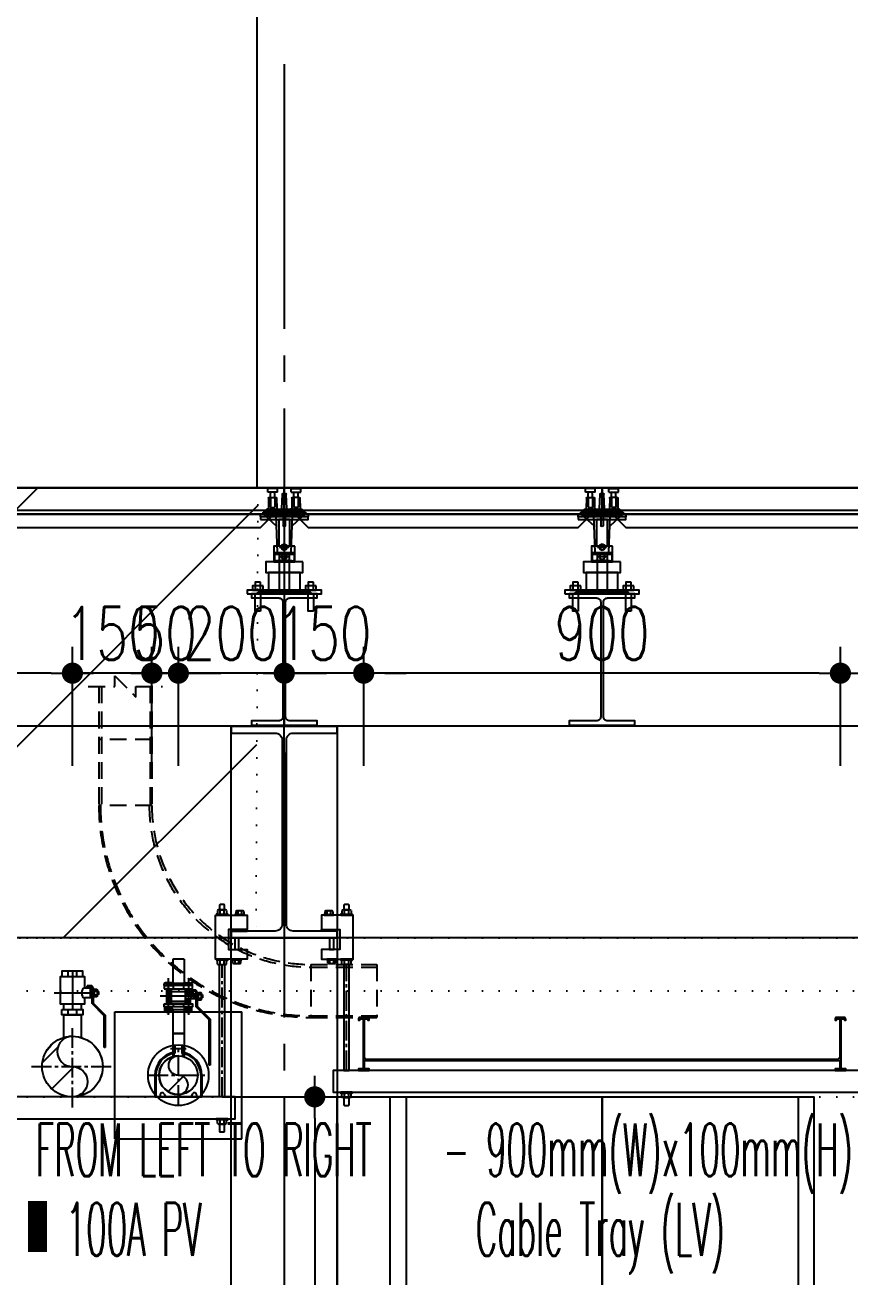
# Model space of a CAD drawing. Header units: millimetres. Extents: x -192235 to 515711, y 45168 to 947868.
# Drawn here: x 109711 to 111268, y 465210 to 467574 of the extents above; entities that cross this region are included whole.
import ezdxf
from ezdxf.enums import TextEntityAlignment as Align

# ---------------------------------------------------------------- set-up
doc = ezdxf.new("R2010")
doc.units = ezdxf.units.MM
doc.header["$LTSCALE"] = 1000
doc.header["$PDMODE"] = 1
for name, pattern in [('CENTER2', [1.125, 0.75, -0.125, 0.125, -0.125]), ('DOT2', [3.175, 0, -3.175]), ('HIDDEN2', [4.7625, 3.175, -1.5875]), ('TPH12-SEC-@20-1$0$CENTERK0', [0.65, 0.5, -0.05, 0.05, -0.05]), ('TPH12-SEC-@20-1$0$CENTERK5', [6.916, 6.667, -0.083, 0.083, -0.083])]:
    doc.linetypes.add(name, pattern=pattern)
for name, color, linetype in [('0-LEVEL LINE', 4, 'DOT2'), ('0-tool', 1, 'Continuous'), ('BG-CDA', 20, 'Continuous'), ('e-eq-PDP', 10, 'Continuous'), ('e-eq-SWB', 130, 'Continuous'), ('E-POWER-CABL', 80, 'Continuous'), ('Hook-up', 130, 'HIDDEN2'), ('M-DIM', 1, 'Continuous'), ('M-TXT', 3, 'Continuous'), ('MPPIPE', 100, 'Continuous'), ('SM-SEC-Cm$0$SUPPORT', 2, 'Continuous'), ('SUPPORT', 2, 'Continuous'), ('TPH12-SEC-@20-1$0$H-SIN', 252, 'TPH12-SEC-@20-1$0$CENTERK5'), ('TPH12-SEC-@20-1$0$SIAGE1', 252, 'Continuous'), ('TPH12-SEC-@20-1$0$STEEL-NEDA', 252, 'Continuous'), ('TPH12-SEC-@20-1$0$STEEL2', 252, 'Continuous'), ('TPH12-SEC-@20-1$0$STEEL3', 252, 'Continuous'), ('TPH12-SEC-@20-1$0$フリーアクセス', 252, 'Continuous'), ('YCD-Xfa-Sec-24$0$Raised Floor', 1, 'Continuous')]:
    doc.layers.add(name, color=color, linetype=linetype)
doc.styles.add('aa-txt', font='simplex.shx', dxfattribs={"width": 0.7, "bigfont": 'chineset.shx'})
doc.dimstyles.new('50-DIM', dxfattribs={"dimscale": 50, "dimtxt": 2, "dimasz": 0.8, "dimexe": 1, "dimexo": 1, "dimgap": 0.5, "dimtad": 1, "dimdec": 0, "dimdsep": 46, "dimtxsty": 'aa-txt', "dimblk": 'DOT', "dimcen": 5, "dimclrd": 256, "dimclre": 256, "dimclrt": 256, "dimadec": 0, "dimazin": 0, "dimtfac": 1, "dimtdec": 0, "dimtix": 1, "dimtmove": 2, "dimatfit": 3, "dimldrblk": 'DOT', "dimfxl": 1, "dimtolj": 1, "dimtzin": 0, "dimarcsym": 0})

# ---------------------------------------------------------------- blocks, each defined once
blk = doc.blocks.new('TPH12-SEC-@20-1$0$ペデスタルA')
at = {"layer": 'TPH12-SEC-@20-1$0$フリーアクセス'}
for p, q in [((-30, 0), (-31, -1)), ((-14, 0), (-30, 0)), ((-13, -1), (-14, 0)), ((0, -10), (0, 0)), ((13, -1), (14, 0)), ((14, 0), (30, 0)), ((30, 0), (31, -1)), ((-31, -8), (-31, -1)), ((-13, -1), (-31, -1)), ((-13, -8), (-31, -8)), ((-29.6, -19.9), (-30, -38.5)), ((-27.6, -18), (-16.4, -18)), ((-26, -10.5), (-25.6, -10)), ((-26, -18), (-26, -10.5)), ((-26, -18), (-26, -36)), ((-25.6, -10), (-25.6, -8.4)), ((-18.5, -10), (-18.5, -8.4)), ((-18, -10.5), (-18.5, -10)), ((-18, -18), (-18, -10.5)), ((-18, -18), (-18, -36)), ((-14.4, -19.9), (-14, -38.5)), ((-13, -8), (-13, -1)), ((-4.7, -39), (-3.6, -12.9)), ((4.7, -39), (3.6, -12.9)), ((13, -8), (13, -1)), ((13, -1), (31, -1)), ((13, -8), (31, -8)), ((14.4, -19.9), (14, -38.5)), ((27.6, -18), (16.4, -18)), ((18, -10.5), (18.4, -10)), ((18, -18), (18, -10.5)), ((18, -18), (18, -36)), ((18.4, -10), (18.4, -8.4)), ((25.6, -10), (25.6, -8.4)), ((26, -10.5), (25.6, -10)), ((26, -18), (26, -10.5)), ((26, -18), (26, -36)), ((29.6, -19.9), (30, -38.5)), ((31, -8), (31, -1)), ((-40, -46), (-40, -49)), ((40, -46), (-40, -46)), ((-40, -47), (40, -47)), ((35.5, -43), (-35.5, -43)), ((-35.5, -43), (-35.5, -45)), ((-35.5, -45), (-33.5, -45)), ((-33.5, -41), (-33.5, -45)), ((32.5, -40), (-32.5, -40)), ((32.5, -46), (-32.5, -46)), ((-26, -36), (-25.1, -36.9)), ((-25.1, -36.9), (-25.1, -40)), ((-25.1, -36.9), (-18.9, -36.9)), ((-24.1, -41), (-19.9, -41)), ((-18, -36), (-18.9, -36.9)), ((-18.9, -36.9), (-18.9, -40)), ((-15.3, -46), (-15.1, -44.2)), ((-15.3, -46), (-8.3, -46)), ((-9.4, -43.4), (-14.2, -43.4)), ((-8.3, -46), (-8.5, -44.2)), ((-1, -45), (-1, -43)), ((-1, -45), (1, -45)), ((1, -45), (1, -43)), ((18, -36), (18.9, -36.9)), ((25.1, -36.9), (18.9, -36.9)), ((18.9, -36.9), (18.9, -40)), ((24.1, -41), (19.9, -41)), ((26, -36), (25.1, -36.9)), ((25.1, -36.9), (25.1, -40)), ((33.5, -45), (33.5, -41)), ((35.5, -45), (33.5, -45)), ((35.5, -43), (35.5, -45)), ((40, -49), (40, -46)), ((38, -51), (-38, -51)), ((-37.7, -51.2), (-15.1, -71.7)), ((-13, -122), (-15.4, -52.9)), ((-2, -53), (-2, -71)), ((2, -53), (2, -71)), ((13, -122), (15.4, -52.9)), ((38, -51), (15.1, -71.7)), ((8.7, -112), (-8.6, -112)), ((-5, -109.1), (0, -106.3)), ((-5, -114.9), (-5, -109.1)), ((0, -117.8), (-5, -114.9)), ((0, -106.3), (5, -109.1)), ((5, -114.9), (0, -117.8)), ((5, -109.1), (5, -114.9)), ((-18.5, -122), (-18.5, -136.5)), ((18.5, -122), (-18.5, -122)), ((-15.9, -138), (-18.5, -136.5)), ((15.9, -138), (-15.9, -138)), ((-9.5, -122), (-9.5, -136.4)), ((-9.5, -138), (-9.5, -193.8)), ((-9, -130), (8.9, -130)), ((-5, -127.1), (0, -124.3)), ((-5, -132.9), (-5, -127.1)), ((0, -135.8), (-5, -132.9)), ((0, -124.3), (5, -127.1)), ((5, -132.9), (0, -135.8)), ((5, -127.1), (5, -132.9)), ((9.5, -122), (9.5, -136.4)), ((9.5, -138), (9.5, -193.8)), ((15.9, -138), (18.5, -136.5)), ((18.5, -122), (18.5, -136.5)), ((-50, -200), (-50, -196.8)), ((-50, -196.8), (50, -196.8)), ((50, -200), (-50, -200)), ((-12.5, -196.8), (-9.5, -193.8)), ((9.5, -193.8), (-9.5, -193.8)), ((12.5, -196.8), (9.5, -193.8)), ((50, -200), (50, -196.8))]:
    blk.add_line(p, q, dxfattribs=at)
for centre in [(0, -112), (0, -130)]:
    blk.add_circle(centre, 4.98, dxfattribs=at)
for centre, radius, start, end in [((-27.6, -20), 2, 90, 178.5), ((-26, -8.4), 0.4, 0, 90), ((-18.1, -8.4), 0.4, 90, 180), ((-16.4, -20), 2, 1.5, 90), ((-0.6, -13), 3, 90, 177.5), ((0.6, -13), 3, 2.5, 90), ((16.4, -20), 2, 90, 178.5), ((18.1, -8.4), 0.4, 0, 90), ((25.9, -8.4), 0.4, 90, 180), ((27.6, -20), 2, 1.5, 90), ((-32.5, -41), 1, 90, 180), ((-32.5, -45), 1, 180, 270), ((-31.5, -38.5), 1.5, 270, 358.5), ((-24.1, -40), 1, 180.5, 270), ((-19.9, -40), 1, 270, 359.5), ((-14.2, -44.3), 0.9, 90, 175), ((-12.5, -38.5), 1.5, 181.5, 270), ((-9.4, -44.3), 0.9, 5, 90), ((-5.7, -39), 1, 270, 357.5), ((5.7, -39), 1, 182.5, 270), ((12.5, -38.5), 1.5, 270, 358.5), ((19.9, -40), 1, 180.5, 270), ((24.1, -40), 1, 270, 359.5), ((31.5, -38.5), 1.5, 181.5, 270), ((32.5, -41), 1, 0, 90), ((32.5, -45), 1, 270, 0), ((-38, -49), 2, 180, 270), ((-38.4, -52), 1, 47.9554, 82.0191), ((-17.4, -53), 2, 2, 90), ((-4, -53), 2, 0, 90), ((4, -53), 2, 90, 180), ((17.4, -53), 2, 90, 178), ((38, -49), 2, 270, 0), ((-15.7, -72.4), 1, 2, 47.9554), ((0, -71), 2, 180, 270), ((0, -71), 2, 270, 0), ((15.7, -72.4), 1, 132.0446, 178), ((-14, -131), 7.03, 270, 309.8217), ((0, -109.5), 28.5, 250.5288, 289.4712), ((14, -131), 7.03, 230.1783, 270)]:
    blk.add_arc(centre, radius, start, end, dxfattribs=at)
blk = doc.blocks.new('TPH12-SEC-@20-1')
at = {"layer": 'DEFPOINTS', "linetype": 'TPH12-SEC-@20-1$0$CENTERK0'}
blk.add_line((110200, 467500), (110200, 462400), dxfattribs=at)
at = {"layer": 'TPH12-SEC-@20-1$0$H-SIN'}
blk.add_line((83854.8, 466700), (201769.6, 466700), dxfattribs=at)
at = {"layer": 'TPH12-SEC-@20-1$0$SIAGE1'}
blk.add_line((109000, 466700), (113800, 466700), dxfattribs=at)
at = {"layer": 'TPH12-SEC-@20-1$0$STEEL-NEDA'}
for points in [[(110262, 466500), (110138, 466500), (110138, 466492), (110189.5, 466492, -0.414214), (110197.5, 466484), (110197.5, 466268, -0.414214), (110189.5, 466260), (110138, 466260), (110138, 466252), (110262, 466252), (110262, 466260), (110210.5, 466260, -0.414214), (110202.5, 466268), (110202.5, 466484, -0.414214), (110210.5, 466492), (110262, 466492)], [(110862, 466500), (110738, 466500), (110738, 466492), (110789.5, 466492, -0.414214), (110797.5, 466484), (110797.5, 466268, -0.414214), (110789.5, 466260), (110738, 466260), (110738, 466252), (110862, 466252), (110862, 466260), (110810.5, 466260, -0.414214), (110802.5, 466268), (110802.5, 466484, -0.414214), (110810.5, 466492), (110862, 466492)]]:
    blk.add_lwpolyline(points, format="xyb", close=True, dxfattribs=at)
at = {"layer": 'TPH12-SEC-@20-1$0$STEEL2'}
blk.add_lwpolyline([(110300, 466250), (110100, 466250), (110100, 466237), (110183, 466237, -0.414214), (110196, 466224), (110196, 465876, -0.414214), (110183, 465863), (110100, 465863), (110100, 465850), (110300, 465850), (110300, 465863), (110217, 465863, -0.414214), (110204, 465876), (110204, 466224, -0.414214), (110217, 466237), (110300, 466237)], format="xyb", close=True, dxfattribs=at)
at = {"layer": 'TPH12-SEC-@20-1$0$STEEL3'}
for p, q in [((115000, 466250), (100550, 466250)), ((115000, 465850), (100700, 465850))]:
    blk.add_line(p, q, dxfattribs=at)
blk.add_lwpolyline([(110300, 463950), (110100, 463950), (110100, 466250), (110300, 466250)], close=True, dxfattribs=at)
at = {"layer": 'TPH12-SEC-@20-1$0$フリーアクセス'}
blk.add_line((109000, 466658), (113800, 466658), dxfattribs=at)
at = {"layer": 'TPH12-SEC-@20-1$0$フリーアクセス', "xscale": -1}
for p in [(110200, 466700), (110800, 466700)]:
    blk.add_blockref('TPH12-SEC-@20-1$0$ペデスタルA', p, dxfattribs=at)
blk = doc.blocks.new('SWB-L20-r')
at = {"layer": 'e-eq-SWB'}
for p, q in [((870, 1600), (870, 0)), ((900, 952.5), (920, 952.5)), ((900, 947.5), (920, 947.5)), ((920, 830), (920, 955)), ((930, 830), (930, 955))]:
    blk.add_line(p, q, dxfattribs=at)
blk.add_lwpolyline([(0, 1600), (900, 1600), (900, 0), (0, 0)], close=True, dxfattribs=at)
for centre, start, end in [((925, 955), 0, 180), ((925, 830), 180, 0)]:
    blk.add_arc(centre, 5, start, end, dxfattribs=at)
at = {"layer": 'e-eq-SWB', "style": 'aa-txt', "width": 0.55}
blk.add_text('SWB', height=200, dxfattribs=at).set_placement((450, 980), align=Align.CENTER)
blk = doc.blocks.new('DOT')
at = {"color": 0}
blk.add_line((-1, 0), (1, 0), dxfattribs=at)
at = {"color": 3, "const_width": 0.5}
blk.add_lwpolyline([(-0.25, 0, 1), (0.25, 0, 1)], format="xyb", close=True, dxfattribs=at)
blk = doc.blocks.new('*D225')
at = {"layer": 'DEFPOINTS', "color": 0, "transparency": 16777216}
for p in [(110032.5, 465550), (110032.5, 463950), (110257.5, 463950)]:
    blk.add_point(p, dxfattribs=at)
at = {"layer": 'M-DIM', "lineweight": -2, "transparency": 16777216}
for p, q in [((110082.5, 465550), (110307.5, 465550)), ((110257.5, 465510), (110257.5, 463990)), ((110082.5, 463950), (110307.5, 463950))]:
    blk.add_line(p, q, dxfattribs=at)
at = {"layer": 'M-DIM', "lineweight": -2, "transparency": 16777216, "xscale": 40, "yscale": 40, "zscale": 40}
for p, rotation in [((110257.5, 465550), 90), ((110257.5, 463950), 270)]:
    blk.add_blockref('DOT', p, dxfattribs=dict(at, rotation=rotation))
at = {"layer": 'M-DIM', "transparency": 16777216, "insert": (110182.5, 464750), "char_height": 100, "attachment_point": 5, "rotation": 90, "style": 'aa-txt'}
blk.add_mtext('\\A1;1600', dxfattribs=at)
blk = doc.blocks.new('_Dot')
at = {"color": 0, "linetype": 'ByBlock', "lineweight": -2}
blk.add_line((-0.5, 0), (-1, 0), dxfattribs=at)
at = {"color": 0, "linetype": 'ByBlock', "const_width": 0.5}
blk.add_lwpolyline([(-0.25, 0, 1), (0.25, 0, 1)], format="xyb", close=True, dxfattribs=at)
blk = doc.blocks.new('BG-65A')
for p, q in [((-0.66, 9.7), (-0.85, 9.7)), ((-0.85, 9.7), (-0.85, 8.42)), ((-0.66, 9.7), (-0.66, 8.26)), ((0.85, 9.7), (0.66, 9.7)), ((0.66, 9.7), (0.66, 8.26)), ((0.85, 9.7), (0.85, 8.42)), ((1.5, 9.06), (-1.5, 9.06)), ((-4.42, 4.09), (-4.42, 0)), ((-4.23, 4.09), (-4.23, 0)), ((4.23, 4.09), (4.23, 0)), ((4.42, 4.09), (4.42, 0)), ((-4.42, 0), (4.42, 0)), ((-3.44, 0.38), (-3.44, 0)), ((-2.68, 0.55), (-2.33, 0)), ((2.68, 0.55), (2.33, 0)), ((3.44, 0.38), (3.44, 0))]:
    blk.add_line(p, q)
blk.add_circle((0, 4.09), 3.65)
for centre, radius, start, end in [((0, 4.09), 4.42, 101.1352, 180), ((0, 4.09), 4.23, 99.0153, 180), ((-1.07, 7.87), 0.294, 299.8049, 104.8049), ((0, 4.09), 4.23, 0, 80.9847), ((1.07, 7.87), 0.294, 75.1951, 240.1951), ((0, 4.09), 4.42, 0, 78.8648), ((-3.04, 0.38), 0.395, 24.671, 180), ((3.04, 0.38), 0.395, 0, 155.329)]:
    blk.add_arc(centre, radius, start, end)
blk = doc.blocks.new('*D217')
at = {"layer": 'DEFPOINTS', "color": 0, "transparency": 16777216}
for p in [(109400, 466350), (109400, 466125), (109800, 466125)]:
    blk.add_point(p, dxfattribs=at)
at = {"layer": 'M-DIM', "lineweight": -2, "transparency": 16777216}
for p, q in [((109400, 466175), (109400, 466400)), ((109800, 466175), (109800, 466400)), ((109760, 466350), (109440, 466350))]:
    blk.add_line(p, q, dxfattribs=at)
at = {"layer": 'M-DIM', "lineweight": -2, "transparency": 16777216, "xscale": 40, "yscale": 40, "zscale": 40, "rotation": 180}
blk.add_blockref('DOT', (109400, 466350), dxfattribs=at)
at = {"layer": 'M-DIM', "lineweight": -2, "transparency": 16777216, "xscale": 40, "yscale": 40, "zscale": 40}
blk.add_blockref('DOT', (109800, 466350), dxfattribs=at)
at = {"layer": 'M-DIM', "transparency": 16777216, "insert": (109600, 466425), "char_height": 100, "attachment_point": 5, "style": 'aa-txt'}
blk.add_mtext('\\A1;400', dxfattribs=at)
blk = doc.blocks.new('KuzeTee-Side-65Ax15A')
for p, q in [((-10.7, 79), (10.7, 79)), ((-10.7, 79), (-10.7, 34.9)), ((10.7, 79), (10.7, 34.9))]:
    blk.add_line(p, q)
blk.add_circle((0, 0), 36.5)
blk = doc.blocks.new('S-4500-100A')
for p, q in [((-120, 120), (120, 120)), ((-120, -120), (-120, 120)), ((120, -120), (120, 120)), ((-120, -120), (120, -120))]:
    blk.add_line(p, q)
blk.add_circle((0, 0), 57.2)
blk = doc.blocks.new('SS-BV-15A-f')
for p, q in [((-5.11, 3.55), (-2.66, 6)), ((-2.57, 5.8), (-5.02, 3.35)), ((-2.66, 6), (5.99, 6)), ((5.99, 5.8), (-2.57, 5.8)), ((5.99, 6), (5.99, 5.8)), ((-9.01, 2.64), (-9.01, 1.14)), ((-8.16, 3.15), (-8.16, 2.45)), ((-7.96, 2.45), (-8.16, 2.45)), ((-7.96, 3.15), (-7.96, 2.85)), ((-7.96, 2.61), (-7.96, 2.45)), ((-7.76, 3.55), (-5.11, 3.55)), ((-5.02, 3.35), (-7.76, 3.35)), ((-6.61, 3.05), (-7.41, 3.05)), ((-6.61, 2.85), (-7.41, 2.85)), ((-6.61, 2.45), (-7.41, 2.45)), ((-14.02, 1.07), (-9.51, 1.07)), ((-14.02, 1.07), (-14.02, -1.07)), ((-9.51, 1.07), (-9.3, 1.15)), ((-9.51, -1.07), (-9.51, 1.07)), ((-9.01, 1), (-8.41, 1)), ((-7.91, -1.3), (-7.91, 1.3)), ((-6.11, -1.3), (-6.11, 1.3)), ((-5.61, 1), (-5.01, 1)), ((-4.51, 1.07), (-4.97, 1.25)), ((-4.51, 1.07), (0, 1.07)), ((-4.51, -1.07), (-4.51, 1.07)), ((0, 1.07), (0, -1.07)), ((-14.02, -1.07), (-9.51, -1.07)), ((-9.51, -1.07), (-9.3, -1.15)), ((-9.01, -1), (-8.41, -1)), ((-9.01, -2.65), (-9.01, -1.15)), ((-5.61, -1), (-5.01, -1)), ((-4.51, -1.07), (-4.97, -1.25)), ((-4.51, -1.07), (0, -1.07))]:
    blk.add_line(p, q)
at = {"color": 0}
for p, q in [((-9.54, 1.34), (-9.54, 2.46)), ((-9.01, 2.65), (-9.44, 2.65)), ((-7.66, 4.29), (-7.66, 3.81)), ((-7.66, 3.71), (-6.36, 3.71)), ((-7.66, 3.71), (-7.66, 3.55)), ((-6.36, 3.55), (-7.66, 3.55)), ((-6.52, 4.39), (-7.5, 4.39)), ((-7.5, 3.71), (-6.52, 3.71)), ((-7.34, 3.81), (-7.34, 4.29)), ((-7.3, 4.57), (-7.33, 4.54)), ((-7.33, 4.39), (-7.33, 4.54)), ((-6.69, 4.54), (-7.33, 4.54)), ((-7.3, 4.57), (-6.72, 4.57)), ((-6.72, 4.57), (-6.69, 4.54)), ((-6.69, 4.39), (-6.69, 4.54)), ((-6.68, 3.81), (-6.68, 4.29)), ((-6.36, 3.81), (-6.36, 4.29)), ((-6.36, 3.71), (-6.36, 3.55)), ((-5.01, 1.25), (-5.01, 2.55)), ((-4.85, 2.55), (-5.01, 2.55)), ((-4.85, 2.55), (-4.85, 1.25)), ((-4.85, 2.39), (-4.85, 1.41)), ((-4.27, 2.55), (-4.75, 2.55)), ((-4.17, 1.41), (-4.17, 2.39)), ((-9.44, 2.27), (-9.01, 2.27)), ((-9.44, 1.52), (-9.01, 1.52)), ((-9.44, 1.15), (-9.01, 1.15)), ((-4.85, 1.25), (-5.01, 1.25)), ((-4.75, 2.23), (-4.27, 2.23)), ((-4.75, 1.57), (-4.27, 1.57)), ((-4.75, 1.25), (-4.27, 1.25)), ((-4.17, 2.22), (-4.02, 2.22)), ((-4.17, 1.58), (-4.02, 1.58)), ((-3.99, 2.19), (-4.02, 2.22)), ((-4.02, 1.58), (-4.02, 2.22)), ((-3.99, 1.61), (-4.02, 1.58)), ((-3.99, 2.19), (-3.99, 1.61)), ((-9.54, -1.34), (-9.54, -2.46)), ((-9.44, -1.15), (-9.01, -1.15)), ((-9.44, -1.52), (-9.01, -1.52)), ((-9.44, -2.27), (-9.01, -2.27)), ((-5.01, -1.25), (-5.01, -2.55)), ((-4.85, -1.25), (-5.01, -1.25)), ((-4.85, -2.55), (-4.85, -1.25)), ((-4.85, -2.39), (-4.85, -1.41)), ((-4.75, -1.25), (-4.27, -1.25)), ((-4.75, -1.57), (-4.27, -1.57)), ((-4.75, -2.23), (-4.27, -2.23)), ((-4.17, -1.41), (-4.17, -2.39)), ((-4.17, -1.58), (-4.02, -1.58)), ((-4.17, -2.22), (-4.02, -2.22)), ((-3.99, -1.61), (-4.02, -1.58)), ((-4.02, -2.22), (-4.02, -1.58)), ((-3.99, -2.19), (-4.02, -2.22)), ((-3.99, -1.61), (-3.99, -2.19)), ((-9.01, -2.65), (-9.44, -2.65)), ((-4.85, -2.55), (-5.01, -2.55)), ((-4.27, -2.55), (-4.75, -2.55))]:
    blk.add_line(p, q, dxfattribs=at)
for points in [[(-8.41, -2.65), (-8.41, 2.65), (-9.01, 2.65), (-9.01, -2.65)], [(-5.61, -2.65), (-5.61, 2.65), (-5.01, 2.65), (-5.01, -2.65)], [(-8.41, 1.3), (-5.61, 1.3), (-5.61, -1.3), (-8.41, -1.3)], [(-5.61, -2.22), (-5.61, -1.58), (-8.41, -1.58), (-8.41, -2.22)]]:
    blk.add_lwpolyline(points, close=True)
for points in [[(-7.41, 2.85), (-8.11, 2.85), (-8.11, 2.65), (-7.41, 2.45)], [(-7.41, 3.35), (-7.41, 1.38), (-6.61, 1.38), (-6.61, 3.35)], [(-7.41, 1.58), (-8.41, 1.58), (-8.41, 2.22), (-7.41, 2.22)], [(-6.61, 2.22), (-5.61, 2.22), (-5.61, 1.58), (-6.61, 1.58)]]:
    blk.add_lwpolyline(points)
for centre, radius, start, end in [((-9.31, 2.46), 0.226, 123.855, 236.145), ((-7.5, 4.21), 0.182, 26.7762, 153.2238), ((-7.5, 3.89), 0.182, 206.7762, 333.2238), ((-7.01, 3.81), 0.578, 55.7945, 124.2055), ((-7.01, 4.29), 0.578, 235.7945, 304.2055), ((-6.52, 4.21), 0.182, 26.7762, 153.2238), ((-6.52, 3.89), 0.182, 206.7762, 333.2238), ((-4.67, 2.39), 0.182, 116.7762, 243.2238), ((-4.35, 2.39), 0.182, 296.7762, 63.2238), ((-8.79, 1.9), 0.753, 150.1372, 209.8628), ((-9.31, 1.34), 0.226, 123.855, 236.145), ((-4.27, 1.9), 0.578, 145.7945, 214.2055), ((-4.67, 1.41), 0.182, 116.7762, 243.2238), ((-4.75, 1.9), 0.578, 325.7945, 34.2055), ((-4.35, 1.41), 0.182, 296.7762, 63.2238), ((-9.31, -1.34), 0.226, 123.855, 236.145), ((-8.79, -1.9), 0.753, 150.1372, 209.8628), ((-9.31, -2.46), 0.226, 123.855, 236.145), ((-4.67, -1.41), 0.182, 116.7762, 243.2238), ((-4.27, -1.9), 0.578, 145.7945, 214.2055), ((-4.67, -2.39), 0.182, 116.7762, 243.2238), ((-4.35, -1.41), 0.182, 296.7762, 63.2238), ((-4.75, -1.9), 0.578, 325.7945, 34.2055), ((-4.35, -2.39), 0.182, 296.7762, 63.2238)]:
    blk.add_arc(centre, radius, start, end, dxfattribs=at)
for radius in [0.4, 0.2]:
    blk.add_arc((-7.76, 3.15), radius, 90, 180)
at = {"layer": 'MPPIPE', "color": 1, "linetype": 'CENTER2', "ltscale": 0.01}
for p, q in [((-7.01, 3.45), (-7.01, -3.45)), ((-10.41, 1.9), (-3.51, 1.9)), ((-10.41, -1.9), (-3.51, -1.9))]:
    blk.add_line(p, q, dxfattribs=at)
blk = doc.blocks.new('KuzeTee-Side-100Ax25A')
for p, q in [((-16.7, 98), (16.7, 98)), ((-16.7, 98), (-16.7, 54.7)), ((16.7, 98), (16.7, 54.7))]:
    blk.add_line(p, q)
blk.add_circle((0, 0), 57.2)
blk = doc.blocks.new('BV-25A-f')
at = {"color": 0}
for p, q in [((-3.61, 4.74), (-4.59, 4.74)), ((-4.39, 4.92), (-4.42, 4.89)), ((-4.42, 4.74), (-4.42, 4.89)), ((-3.78, 4.89), (-4.42, 4.89)), ((-4.39, 4.92), (-3.81, 4.92)), ((-3.81, 4.92), (-3.78, 4.89)), ((-3.78, 4.74), (-3.78, 4.89)), ((-4.75, 4.64), (-4.75, 4.16)), ((-4.75, 4.06), (-3.45, 4.06)), ((-4.75, 4.06), (-4.75, 3.9)), ((-3.45, 3.9), (-4.75, 3.9)), ((-4.59, 4.06), (-3.61, 4.06)), ((-4.43, 4.16), (-4.43, 4.64)), ((-3.77, 4.16), (-3.77, 4.64)), ((-3.45, 4.16), (-3.45, 4.64)), ((-3.45, 4.06), (-3.45, 3.9))]:
    blk.add_line(p, q, dxfattribs=at)
for p, q in [((-2.2, 3.9), (0.1, 6.2)), ((0.19, 6), (-2.11, 3.7)), ((0.1, 6.2), (6.2, 6.2)), ((6.2, 6), (0.19, 6)), ((6.2, 6.2), (6.2, 6)), ((-5.45, 3.5), (-5.45, 2.8)), ((-5.25, 2.8), (-5.45, 2.8)), ((-5, 3.2), (-5.4, 3.2)), ((-5.4, 3), (-5.4, 3.2)), ((-5, 2.8), (-5.4, 3)), ((-5.25, 3.5), (-5.25, 2.8)), ((-5.05, 3.9), (-2.2, 3.9)), ((-2.11, 3.7), (-5.05, 3.7)), ((-3.2, 3.55), (-5, 3.55)), ((-5, 3.55), (-5, 2.25)), ((-3.2, 3.4), (-5, 3.4)), ((-4.5, 3.7), (-4.5, 3.55)), ((-3.7, 3.7), (-3.7, 3.55)), ((-3.2, 3.55), (-3.2, 2.25)), ((-7.2, 0.82), (-8.2, 0.82)), ((-2, 1.67), (-1, 1.67)), ((0, 0.82), (-1, 0.82)), ((-7.2, -0.82), (-8.2, -0.82)), ((-2, -1.67), (-1, -1.67)), ((0, -0.82), (-1, -0.82))]:
    blk.add_line(p, q)
for points in [[(-7.2, -1.97), (-7.2, 1.97), (-8.2, 1.97), (-8.2, -1.97)], [(-1, -1.97), (-1, 1.97), (0, 1.97), (0, -1.97)]]:
    blk.add_lwpolyline(points, close=True)
blk.add_lwpolyline([(-3.2, 2.25), (-2, 2.25), (-2, -2.25), (-7.2, -2.25), (-7.2, 2.25), (-5, 2.25)])
for centre, radius, start, end in [((-4.59, 4.56), 0.182, 26.7762, 153.2238), ((-4.1, 4.16), 0.578, 55.7945, 124.2055), ((-3.61, 4.56), 0.182, 26.7762, 153.2238), ((-4.59, 4.24), 0.182, 206.7762, 333.2238), ((-4.1, 4.64), 0.578, 235.7945, 304.2055), ((-3.61, 4.24), 0.182, 206.7762, 333.2238)]:
    blk.add_arc(centre, radius, start, end, dxfattribs=at)
for radius in [0.4, 0.2]:
    blk.add_arc((-5.05, 3.5), radius, 90, 180)
blk.add_ellipse((-4.1, 2.25), major_axis=(0.9, 0), ratio=0.575, start_param=3.141593, end_param=6.283185)
at = {"layer": 'MPPIPE', "color": 1, "linetype": 'CENTER2', "ltscale": 0.01}
for p, q in [((-4.1, -3.42), (-4.1, 3.42)), ((-8.2, 0), (-1, 0))]:
    blk.add_line(p, q, dxfattribs=at)
blk = doc.blocks.new('*D218')
at = {"layer": 'DEFPOINTS', "color": 0, "transparency": 16777216}
for p in [(109800, 466350), (109800, 466125), (109950, 466125)]:
    blk.add_point(p, dxfattribs=at)
at = {"layer": 'M-DIM', "lineweight": -2, "transparency": 16777216}
for p, q in [((109800, 466175), (109800, 466400)), ((109950, 466175), (109950, 466400)), ((109760, 466350), (109720, 466350)), ((109950, 466350), (109800, 466350)), ((109990, 466350), (110030, 466350))]:
    blk.add_line(p, q, dxfattribs=at)
at = {"layer": 'M-DIM', "lineweight": -2, "transparency": 16777216, "xscale": 40, "yscale": 40, "zscale": 40}
blk.add_blockref('DOT', (109800, 466350), dxfattribs=at)
at = {"layer": 'M-DIM', "lineweight": -2, "transparency": 16777216, "xscale": 40, "yscale": 40, "zscale": 40, "rotation": 180}
blk.add_blockref('DOT', (109950, 466350), dxfattribs=at)
at = {"layer": 'M-DIM', "transparency": 16777216, "insert": (109875, 466425), "char_height": 100, "attachment_point": 5, "style": 'aa-txt'}
blk.add_mtext('\\A1;150', dxfattribs=at)
blk = doc.blocks.new('Nut-M10')
for p, q in [((-10.9, 1.5), (-10.9, 0.5)), ((-8.7, 2.8), (-10.6, 2)), ((-10.4, 2), (10.4, 2)), ((-10.4, 0), (10.4, 0)), ((-8.7, 9.2), (-8.7, 2.8)), ((6.5, 10), (-6.5, 10)), ((-4.3, 9.2), (-4.3, 2.8)), ((4.3, 2.8), (4.3, 9.2)), ((8.7, 9.2), (8.7, 2.8)), ((8.7, 2.8), (10.6, 2)), ((10.9, 1.5), (10.9, 0.5))]:
    blk.add_line(p, q)
for centre, radius, start, end in [((-10.4, 1.5), 0.5, 90, 180), ((-10.4, 0.5), 0.5, 180, 270), ((-6.5, 6.7), 3.33, 49.441, 130.559), ((-6.5, 5.3), 3.33, 229.441, 310.559), ((0, -2.1), 12.1, 69.065, 110.935), ((0, 14.1), 12.1, 249.065, 290.935), ((6.5, 6.7), 3.33, 49.441, 130.559), ((6.5, 5.3), 3.33, 229.441, 310.559), ((10.4, 1.5), 0.5, 0, 90), ((10.4, 0.5), 0.5, 270, 0)]:
    blk.add_arc(centre, radius, start, end)
blk = doc.blocks.new('Nut-M8')
for p, q in [((-8.9, 1.2), (-8.9, 0.4)), ((-7.5, 2.2), (-8.7, 1.5)), ((-8.5, 1.6), (8.6, 1.6)), ((-8.5, 0), (8.6, 0)), ((-7.5, 7.3), (-7.5, 2.2)), ((5.6, 8), (-5.6, 8)), ((-3.8, 7.3), (-3.8, 2.2)), ((3.8, 2.2), (3.8, 7.3)), ((7.5, 7.3), (7.5, 2.2)), ((7.5, 2.2), (8.7, 1.5)), ((9, 1.2), (9, 0.4))]:
    blk.add_line(p, q)
for centre, radius, start, end in [((-8.5, 1.2), 0.4, 90, 180), ((-8.5, 0.4), 0.4, 180, 270), ((-5.6, 5), 3.03, 51.7868, 128.2132), ((-5.6, 4.6), 3.03, 231.7868, 308.2132), ((0, -3.2), 11.2, 70.3471, 109.6529), ((0, 12.8), 11.2, 250.3471, 289.6529), ((5.6, 5), 3.03, 51.7868, 128.2132), ((5.6, 4.6), 3.03, 231.7868, 308.2132), ((8.6, 1.2), 0.4, 0, 90), ((8.6, 0.4), 0.4, 270, 0)]:
    blk.add_arc(centre, radius, start, end)
blk = doc.blocks.new('HG-S-r')
blk.add_lwpolyline([(0.87, 5), (0.77, 4.9), (0.77, 4), (1.73, 4), (1.73, 4.9), (1.63, 5)], close=True)
blk.add_lwpolyline([(-0.5, 0.3), (0, 0.3), (0, -3.5), (-3.5, -3.5), (-3.5, -5.3), (2.5, -5.3), (2.5, 3), (-3.5, 3), (-3.5, 0.3), (-0.5, 0.3), (-0.5, 0), (-3.5, 0), (-3.5, 0.3)])
at = {"xscale": 0.1, "yscale": 0.1, "zscale": 0.1}
for name, p in [('Nut-M8', (-2.1, 3)), ('Nut-M10', (1.25, 3))]:
    blk.add_blockref(name, p, dxfattribs=at)
at = {"xscale": 0.1, "yscale": 0.1, "zscale": 0.1, "rotation": 180}
for name, p in [('Nut-M8', (-1.55, -5.3)), ('Nut-M10', (1.25, -5.3))]:
    blk.add_blockref(name, p, dxfattribs=at)
blk = doc.blocks.new('*D219')
at = {"layer": 'DEFPOINTS', "color": 0, "transparency": 16777216}
for p in [(110000, 466350), (110000, 466125), (110200, 466125)]:
    blk.add_point(p, dxfattribs=at)
at = {"layer": 'M-DIM', "lineweight": -2, "transparency": 16777216}
for p, q in [((110000, 466175), (110000, 466400)), ((110200, 466175), (110200, 466400)), ((109960, 466350), (109920, 466350)), ((110200, 466350), (110000, 466350)), ((110240, 466350), (110280, 466350))]:
    blk.add_line(p, q, dxfattribs=at)
at = {"layer": 'M-DIM', "lineweight": -2, "transparency": 16777216, "xscale": 40, "yscale": 40, "zscale": 40}
blk.add_blockref('DOT', (110000, 466350), dxfattribs=at)
at = {"layer": 'M-DIM', "lineweight": -2, "transparency": 16777216, "xscale": 40, "yscale": 40, "zscale": 40, "rotation": 180}
blk.add_blockref('DOT', (110200, 466350), dxfattribs=at)
at = {"layer": 'M-DIM', "transparency": 16777216, "insert": (110100, 466425), "char_height": 100, "attachment_point": 5, "style": 'aa-txt'}
blk.add_mtext('\\A1;200', dxfattribs=at)
blk = doc.blocks.new('HG-S-l')
blk.add_lwpolyline([(-1.63, 5), (-1.73, 4.9), (-1.73, 4), (-0.77, 4), (-0.77, 4.9), (-0.87, 5)], close=True)
blk.add_lwpolyline([(0.5, 0.3), (0, 0.3), (0, -3.5), (3.5, -3.5), (3.5, -5.3), (-2.5, -5.3), (-2.5, 3), (3.5, 3), (3.5, 0.3), (0.5, 0.3), (0.5, 0), (3.5, 0), (3.5, 0.3)])
at = {"xscale": 0.1, "yscale": 0.1, "zscale": 0.1}
for name, p in [('Nut-M10', (-1.25, 3)), ('Nut-M8', (2.1, 3))]:
    blk.add_blockref(name, p, dxfattribs=at)
at = {"xscale": 0.1, "yscale": 0.1, "zscale": 0.1, "rotation": 180}
for name, p in [('Nut-M10', (-1.25, -5.3)), ('Nut-M8', (1.55, -5.3))]:
    blk.add_blockref(name, p, dxfattribs=at)
blk = doc.blocks.new('*D238')
at = {"layer": 'DEFPOINTS', "color": 0, "transparency": 16777216}
for p in [(110350, 466350), (110350, 466125), (111250, 466125)]:
    blk.add_point(p, dxfattribs=at)
at = {"layer": 'M-DIM', "lineweight": -2, "transparency": 16777216}
for p, q in [((110350, 466175), (110350, 466400)), ((111250, 466175), (111250, 466400)), ((111210, 466350), (110390, 466350))]:
    blk.add_line(p, q, dxfattribs=at)
at = {"layer": 'M-DIM', "lineweight": -2, "transparency": 16777216, "xscale": 40, "yscale": 40, "zscale": 40, "rotation": 180}
blk.add_blockref('DOT', (110350, 466350), dxfattribs=at)
at = {"layer": 'M-DIM', "lineweight": -2, "transparency": 16777216, "xscale": 40, "yscale": 40, "zscale": 40}
blk.add_blockref('DOT', (111250, 466350), dxfattribs=at)
at = {"layer": 'M-DIM', "transparency": 16777216, "insert": (110800, 466425), "char_height": 100, "attachment_point": 5, "style": 'aa-txt'}
blk.add_mtext('\\A1;900', dxfattribs=at)
blk = doc.blocks.new('*D240')
at = {"layer": 'DEFPOINTS', "color": 0, "transparency": 16777216}
for p in [(110200, 466350), (110200, 466125), (110350, 466125)]:
    blk.add_point(p, dxfattribs=at)
at = {"layer": 'M-DIM', "lineweight": -2, "transparency": 16777216}
for p, q in [((110200, 466175), (110200, 466400)), ((110350, 466175), (110350, 466400)), ((110160, 466350), (110120, 466350)), ((110350, 466350), (110200, 466350)), ((110390, 466350), (110430, 466350))]:
    blk.add_line(p, q, dxfattribs=at)
at = {"layer": 'M-DIM', "lineweight": -2, "transparency": 16777216, "xscale": 40, "yscale": 40, "zscale": 40}
blk.add_blockref('DOT', (110200, 466350), dxfattribs=at)
at = {"layer": 'M-DIM', "lineweight": -2, "transparency": 16777216, "xscale": 40, "yscale": 40, "zscale": 40, "rotation": 180}
blk.add_blockref('DOT', (110350, 466350), dxfattribs=at)
at = {"layer": 'M-DIM', "transparency": 16777216, "insert": (110275, 466425), "char_height": 100, "attachment_point": 5, "style": 'aa-txt'}
blk.add_mtext('\\A1;150', dxfattribs=at)
blk = doc.blocks.new('*D241')
at = {"layer": 'DEFPOINTS', "color": 0, "transparency": 16777216}
for p in [(109950, 466350), (109950, 466125), (110000, 466125)]:
    blk.add_point(p, dxfattribs=at)
at = {"layer": 'M-DIM', "lineweight": -2, "transparency": 16777216}
for p, q in [((109950, 466175), (109950, 466400)), ((110000, 466175), (110000, 466400)), ((109910, 466350), (109870, 466350)), ((110000, 466350), (109950, 466350)), ((110040, 466350), (110080, 466350))]:
    blk.add_line(p, q, dxfattribs=at)
at = {"layer": 'M-DIM', "lineweight": -2, "transparency": 16777216, "xscale": 40, "yscale": 40, "zscale": 40}
blk.add_blockref('DOT', (109950, 466350), dxfattribs=at)
at = {"layer": 'M-DIM', "lineweight": -2, "transparency": 16777216, "xscale": 40, "yscale": 40, "zscale": 40, "rotation": 180}
blk.add_blockref('DOT', (110000, 466350), dxfattribs=at)
at = {"layer": 'M-DIM', "transparency": 16777216, "insert": (109975, 466425), "char_height": 100, "attachment_point": 5, "style": 'aa-txt'}
blk.add_mtext('\\A1;50', dxfattribs=at)
blk = doc.blocks.new('PDP-L20-l')
at = {"layer": 'e-eq-PDP'}
for p, q in [((30, 1600), (30, 0)), ((-30, 830), (-30, 955)), ((-20, 830), (-20, 955)), ((0, 952.5), (-20, 952.5)), ((0, 947.5), (-20, 947.5))]:
    blk.add_line(p, q, dxfattribs=at)
blk.add_lwpolyline([(0, 1600), (400, 1600), (400, 0), (0, 0)], close=True, dxfattribs=at)
for centre, start, end in [((-25, 955), 0, 180), ((-25, 830), 180, 0)]:
    blk.add_arc(centre, 5, start, end, dxfattribs=at)
at = {"layer": 'e-eq-PDP', "style": 'aa-txt', "width": 0.55}
blk.add_text('PDP', height=200, dxfattribs=at).set_placement((200, 700), align=Align.CENTER)
blk = doc.blocks.new('PDP-L20-r')
at = {"layer": 'e-eq-PDP'}
for p, q in [((370, 1600), (370, 0)), ((400, 952.5), (420, 952.5)), ((400, 947.5), (420, 947.5)), ((420, 830), (420, 955)), ((430, 830), (430, 955))]:
    blk.add_line(p, q, dxfattribs=at)
blk.add_lwpolyline([(0, 1600), (400, 1600), (400, 0), (0, 0)], close=True, dxfattribs=at)
for centre, start, end in [((425, 955), 0, 180), ((425, 830), 180, 0)]:
    blk.add_arc(centre, 5, start, end, dxfattribs=at)
at = {"layer": 'e-eq-PDP', "style": 'aa-txt', "width": 0.55}
blk.add_text('PDP', height=200, dxfattribs=at).set_placement((200, 700), align=Align.CENTER)
blk = doc.blocks.new('YCD-Xfa-Sec-24')
at = {"layer": 'YCD-Xfa-Sec-24$0$Raised Floor'}
for points in [[(598600, 396700), (599200, 396700), (599200, 396650), (598600, 396650)], [(599200, 396700), (599800, 396700), (599800, 396650), (599200, 396650)], [(599800, 396700), (600400, 396700), (600400, 396650), (599800, 396650)], [(599155, 396625), (598645, 396625), (598620, 396650), (599180, 396650)], [(599245, 396650), (599155, 396650), (599155, 396645), (599245, 396645)], [(599245, 396640), (599155, 396640), (599155, 396645), (599245, 396645)], [(599189.5, 396640), (599210.5, 396640), (599210.5, 396590), (599189.5, 396590)], [(599755, 396625), (599245, 396625), (599220, 396650), (599780, 396650)], [(599845, 396650), (599755, 396650), (599755, 396645), (599845, 396645)], [(599845, 396640), (599755, 396640), (599755, 396645), (599845, 396645)], [(599789.5, 396640), (599810.5, 396640), (599810.5, 396590), (599789.5, 396590)], [(600355, 396625), (599845, 396625), (599820, 396650), (600380, 396650)], [(599180, 396590), (599220, 396590), (599220, 396575), (599180, 396575)], [(599180, 396575), (599220, 396575), (599220, 396560), (599180, 396560)], [(599780, 396590), (599820, 396590), (599820, 396575), (599780, 396575)], [(599780, 396575), (599820, 396575), (599820, 396560), (599780, 396560)], [(599165, 396560), (599235, 396560), (599235, 396540), (599165, 396540)], [(599765, 396560), (599835, 396560), (599835, 396540), (599765, 396540)], [(599145, 396522), (599155, 396522), (599155, 396507), (599145, 396507)], [(599170, 396540), (599230, 396540), (599230, 396507), (599170, 396507)], [(599245, 396522), (599255, 396522), (599255, 396507), (599245, 396507)], [(599745, 396522), (599755, 396522), (599755, 396507), (599745, 396507)], [(599770, 396540), (599830, 396540), (599830, 396507), (599770, 396507)], [(599845, 396522), (599855, 396522), (599855, 396507), (599845, 396507)], [(599270, 396500), (599130, 396500), (599130, 396507), (599270, 396507)], [(599140, 396515), (599160, 396515), (599160, 396507), (599140, 396507)], [(599145, 396467), (599155, 396467), (599155, 396500), (599145, 396500)], [(599240, 396515), (599260, 396515), (599260, 396507), (599240, 396507)], [(599245, 396467), (599255, 396467), (599255, 396500), (599245, 396500)], [(599870, 396500), (599730, 396500), (599730, 396507), (599870, 396507)], [(599740, 396515), (599760, 396515), (599760, 396507), (599740, 396507)], [(599745, 396467), (599755, 396467), (599755, 396500), (599745, 396500)], [(599840, 396515), (599860, 396515), (599860, 396507), (599840, 396507)], [(599845, 396467), (599855, 396467), (599855, 396500), (599845, 396500)]]:
    blk.add_lwpolyline(points, close=True, dxfattribs=at)

msp = doc.modelspace()

# ---------------------------------------------------------------- block references
msp.add_blockref('TPH12-SEC-@20-1', (0, 0))

# ---------------------------------------------------------------- next in the draw order: hatches: boundary and pattern name
at = {"layer": '0-LEVEL LINE', "ltscale": 0.01}
h = msp.add_hatch(dxfattribs=at)
h.set_pattern_fill('ANSI31', color=256, scale=100)
h.paths.add_polyline_path([(108552.31827, 466700), (110150.46641, 466700), (110146.64477, 465850), (108548.49663, 465850)])
at = {"layer": 'BG-CDA'}
h = msp.add_hatch(dxfattribs=at)
h.set_pattern_fill('ANSI31', color=1, scale=15, style=0)
h.set_pattern_definition([(45, (73868.09, 401563.66), (-33.67596, 33.67596), [])])
edge = h.paths.add_edge_path()
edge.add_arc((110000, 465590.86465), 36.5125, 90, 270)
edge.add_arc((110000, 465572.6084), 18.25625, 270, 450)
edge.add_arc((110000, 465609.1209), 18.25625, 90, 270, ccw=False)
at = {"layer": 'MPPIPE'}
h = msp.add_hatch(dxfattribs=at)
h.set_pattern_fill('ANSI31', color=1, scale=15, style=0)
h.set_pattern_definition([(45, (72483.756, 401549.12), (-33.67596, 33.67596), [])])
edge = h.paths.add_edge_path()
edge.add_arc((109800, 465607.15), 57.15, 90, 270)
edge.add_arc((109800, 465578.575), 28.575, 270, 450)
edge.add_arc((109800, 465635.725), 28.575, 90, 270, ccw=False)

# ---------------------------------------------------------------- next in the draw order: linework, layer by layer
at = {"layer": '0-LEVEL LINE', "ltscale": 0.01}
for p, q in [((100000, 465850), (190000, 465850)), ((100000, 465750), (190000, 465750)), ((100000, 465550), (190000, 465550))]:
    msp.add_line(p, q, dxfattribs=at)
msp.add_lwpolyline([(108552.31827, 466700), (110150.46641, 466700), (110146.64477, 465850), (108548.49663, 465850)], close=True, dxfattribs=at)
at = {"layer": '0-tool'}
msp.add_lwpolyline([(110148.55559, 469500), (111850, 469500), (111850, 466700), (110148.55559, 466700)], close=True, dxfattribs=at)
at = {"layer": 'BG-CDA', "color": 1, "linetype": 'CENTER2', "ltscale": 0.05}
for p, q in [((110000, 465534.35215), (110000, 465647.37715)), ((109943.4875, 465590.86465), (110056.5125, 465590.86465))]:
    msp.add_line(p, q, dxfattribs=at)
at = {"layer": 'BG-CDA'}
msp.add_lwpolyline([(110000, 465554.35215, 1), (110000, 465590.86465, -1), (110000, 465627.37715, 1)], format="xyb", close=True, dxfattribs=at)
msp.add_circle((110000, 465590.86465), 36.5125, dxfattribs=at)
at = {"layer": 'E-POWER-CABL'}
msp.add_lwpolyline([(110351.2, 465618.4), (111248.8, 465618.4), (111248.8, 465603), (111240, 465603), (111240, 465600), (111260, 465600), (111260, 465603), (111251.2, 465603), (111251.2, 465697.6), (111256.6, 465697.6, -0.4142135624), (111257.6, 465696.6), (111257.6, 465695), (111260, 465695), (111260, 465696.6, 0.4142135624), (111256.6, 465700), (111243.4, 465700, 0.4142135624), (111240, 465696.6), (111240, 465695), (111242.4, 465695), (111242.4, 465696.6, -0.4142135624), (111243.4, 465697.6), (111248.8, 465697.6), (111248.8, 465625.4, -0.4142135624), (111243.8, 465620.4), (110356.2, 465620.4, -0.4142135624), (110351.2, 465625.4), (110351.2, 465697.6), (110356.6, 465697.6, -0.4142135624), (110357.6, 465696.6), (110357.6, 465695), (110360, 465695), (110360, 465696.6, 0.4142135624), (110356.6, 465700), (110343.4, 465700, 0.4142135624), (110340, 465696.6), (110340, 465695), (110342.4, 465695), (110342.4, 465696.6, -0.4142135624), (110343.4, 465697.6), (110348.8, 465697.6), (110348.8, 465603), (110340, 465603), (110340, 465600), (110360, 465600), (110360, 465603), (110351.2, 465603)], format="xyb", close=True, dxfattribs=at)
at = {"layer": 'Hook-up', "ltscale": 0.01}
for p, q in [((109850, 466325), (109850, 466100)), ((109855, 466325), (109855, 466100)), ((109947, 466325), (109947, 466100)), ((109950, 466325), (109950, 466100)), ((109950, 466225), (109850, 466225)), ((109950, 466100), (109850, 466100)), ((110250, 465800), (110375, 465800)), ((110250, 465800), (110250, 465700)), ((110250, 465795), (110375, 465795)), ((110375, 465800), (110375, 465700)), ((110250, 465703), (110375, 465703)), ((110250, 465700), (110375, 465700))]:
    msp.add_line(p, q, dxfattribs=at)
msp.add_lwpolyline([(109830, 466325), (109880, 466325), (109880, 466345), (109920, 466305), (109920, 466325), (109970, 466325)], dxfattribs=at)
for radius in [400, 397, 305, 300]:
    msp.add_arc((110250, 466100), radius, 180, 270, dxfattribs=at)
at = {"layer": 'MPPIPE', "color": 1, "linetype": 'CENTER2', "ltscale": 0.05}
for p, q in [((109800, 465530), (109800, 465684.3)), ((109722.85, 465607.15), (109877.15, 465607.15))]:
    msp.add_line(p, q, dxfattribs=at)
at = {"layer": 'MPPIPE'}
msp.add_lwpolyline([(109800, 465664.3, 1), (109800, 465607.15, -1), (109800, 465550, -1)], format="xyb", close=True, dxfattribs=at)
msp.add_circle((109800, 465607.15), 57.15, dxfattribs=at)
at = {"layer": 'SM-SEC-Cm$0$SUPPORT'}
for points in [[(110087.2625, 465550), (110077.7375, 465550), (110077.7375, 465800), (110087.2625, 465800)], [(110312.7375, 465600), (110322.2625, 465600), (110322.2625, 465800), (110312.7375, 465800)]]:
    msp.add_lwpolyline(points, close=True, dxfattribs=at)
at = {"layer": 'SUPPORT', "linetype": 'CENTER2', "ltscale": 0.05}
for p, q in [((110082.5, 465550), (110082.5, 465800)), ((110317.5, 465600), (110317.5, 465800))]:
    msp.add_line(p, q, dxfattribs=at)
at = {"layer": 'SUPPORT'}
for points in [[(110107.53025, 465850), (110106.53025, 465849), (110106.53025, 465828), (110114.46975, 465828), (110114.46975, 465849), (110113.46975, 465850)], [(110286.53025, 465850), (110285.53025, 465849), (110285.53025, 465828), (110293.46975, 465828), (110293.46975, 465849), (110292.46975, 465850)], [(111345.5, 465600), (110292.5, 465600), (110292.5, 465558.725), (111345.5, 465558.725)], [(110107.5, 465550), (109575, 465550), (109575, 465508.725), (110107.5, 465508.725)], [(110321.2625, 465533.725), (110322.2625, 465534.725), (110322.2625, 465548.725), (110312.7375, 465548.725), (110312.7375, 465534.725), (110313.7375, 465533.725)], [(110086.2625, 465483.725), (110087.2625, 465484.725), (110087.2625, 465498.725), (110077.7375, 465498.725), (110077.7375, 465484.725), (110078.7375, 465483.725)]]:
    msp.add_lwpolyline(points, close=True, dxfattribs=at)

# ---------------------------------------------------------------- next in the draw order: block references
at = {"xscale": -1}
msp.add_blockref('YCD-Xfa-Sec-24', (710000, 70000), dxfattribs=at)
msp.add_blockref('S-4500-100A', (110000, 465590.86465))
at = {"layer": 'BG-CDA', "xscale": 10, "yscale": 10, "zscale": 10, "rotation": 270}
msp.add_blockref('SS-BV-15A-f', (110000, 465669.86465), dxfattribs=at)
at = {"layer": 'BG-CDA'}
msp.add_blockref('KuzeTee-Side-65Ax15A', (110000, 465590.86465), dxfattribs=at)
at = {"layer": 'BG-CDA', "xscale": 10, "yscale": 10, "zscale": 10}
msp.add_blockref('BG-65A', (110000, 465550), dxfattribs=at)
at = {"layer": 'e-eq-PDP'}
for name, p in [('PDP-L20-l', (110400, 463950)), ('PDP-L20-r', (110800, 463950))]:
    msp.add_blockref(name, p, dxfattribs=at)
at = {"layer": 'e-eq-SWB'}
msp.add_blockref('SWB-L20-r', (110300, 463950), dxfattribs=at)
at = {"layer": 'MPPIPE', "xscale": 10, "yscale": 10, "zscale": 10, "rotation": 270}
msp.add_blockref('BV-25A-f', (109800, 465705.15), dxfattribs=at)
at = {"layer": 'MPPIPE'}
msp.add_blockref('KuzeTee-Side-100Ax25A', (109800, 465607.15), dxfattribs=at)
at = {"layer": 'SUPPORT', "xscale": 10, "yscale": 10, "zscale": 10}
for name, p in [('HG-S-l', (110095, 465863)), ('HG-S-r', (110305, 465863))]:
    msp.add_blockref(name, p, dxfattribs=at)
at = {"layer": 'SUPPORT', "rotation": 180}
for p in [(110317.5, 465558.725), (110082.5, 465508.725)]:
    msp.add_blockref('Nut-M10', p, dxfattribs=at)

# ---------------------------------------------------------------- next in the draw order: texts
at = {"layer": 'M-TXT', "style": 'aa-txt', "width": 0.45}
for s, p in [('- FROM LEFT TO RIGHT', (109650, 465450)), ('- 900mm(W)x100mm(H)', (110500, 465450)), ('  Cable Tray (LV)', (110500, 465300)), ('  ■ 100A PV', (109650, 465300))]:
    msp.add_text(s, height=100, dxfattribs=at).set_placement(p, align=Align.MIDDLE_LEFT)

# ---------------------------------------------------------------- next in the draw order: dimensions: what is measured, and where the dimension line sits
at = {"layer": 'M-DIM'}
for base, p1, p2, picture, middle in [((109400, 466350), (109800, 466125), (109400, 466125), '*D217', (109600, 466425)), ((109800, 466350), (109950, 466125), (109800, 466125), '*D218', (109875, 466425)), ((109950, 466350), (110000, 466125), (109950, 466125), '*D241', (109975, 466425)), ((110000, 466350), (110200, 466125), (110000, 466125), '*D219', (110100, 466425)), ((110200, 466350), (110350, 466125), (110200, 466125), '*D240', (110275, 466425)), ((110350, 466350), (111250, 466125), (110350, 466125), '*D238', (110800, 466425))]:
    dim = msp.add_linear_dim(base=base, p1=p1, p2=p2, dimstyle='50-DIM', dxfattribs=at)
    dim.commit()
    dim.dimension.update_dxf_attribs({"geometry": picture, "text_midpoint": middle})
dim = msp.add_linear_dim(base=(110257.5, 463950), p1=(110032.5, 465550), p2=(110032.5, 463950), angle=90, dimstyle='50-DIM', dxfattribs=at)
dim.commit()
dim.dimension.update_dxf_attribs({"geometry": '*D225', "text_midpoint": (110182.5, 464750)})

doc.saveas('drawing.dxf')
